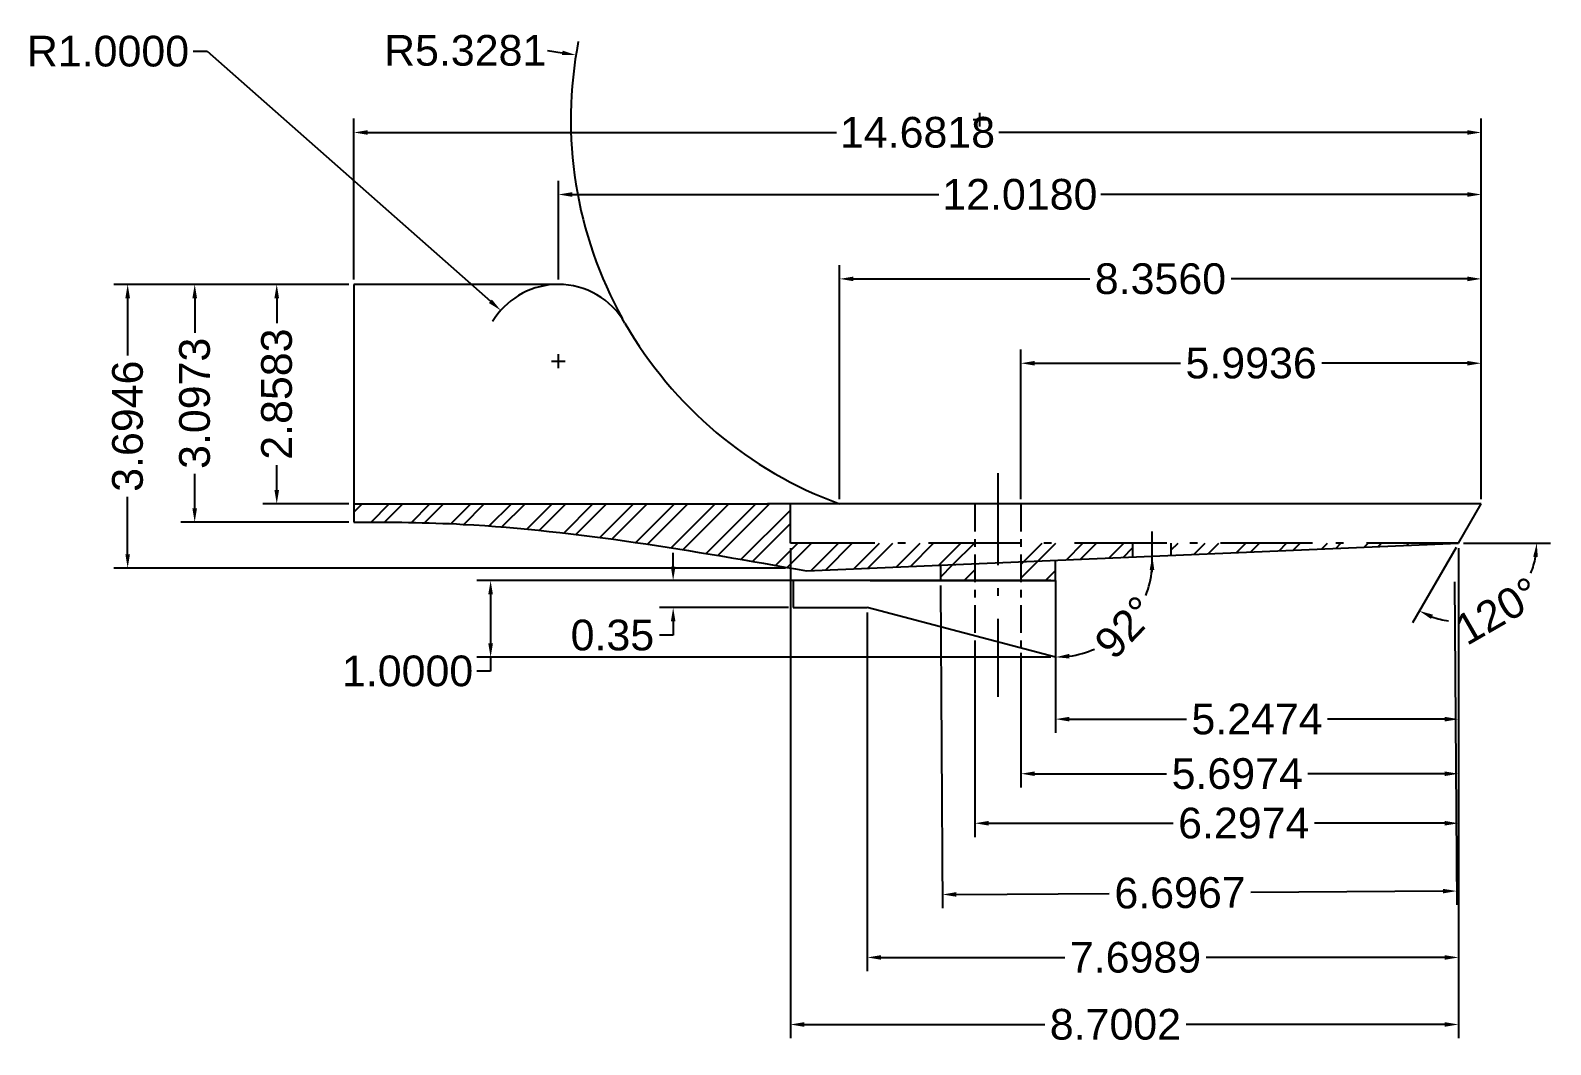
# Model space of a CAD drawing. Header units: centimetres. Extents: x 5.3 to 48.4, y 3.9 to 32.9.
# Drawn here: x 28.57 to 48.36, y 3.95 to 17.16 of the extents above; entities that cross this region are included whole.
import ezdxf

# ---------------------------------------------------------------- set-up
doc = ezdxf.new("R2010")
doc.units = ezdxf.units.CM
doc.header["$LTSCALE"] = 0.1
doc.header["$MEASUREMENT"] = 0
doc.linetypes.add('ACAD_ISO10W100', pattern=[18, 12, -3, 0, -3])
for name, color, linetype in [('Baza maneta de reglare', 2, 'Continuous'), ('Cotare', 3, 'Continuous'), ('Hasura plastic', 123, 'Continuous'), ('Intrare sina', 134, 'Continuous'), ('Intrare surub reglaj', 30, 'ACAD_ISO10W100'), ('Intrari suruburi mici', 104, 'Continuous'), ('Linii centrale', 190, 'ACAD_ISO10W100'), ('Maneta', 6, 'Continuous'), ('Rama de plastic', 1, 'Continuous')]:
    doc.layers.add(name, color=color, linetype=linetype)
doc.styles.get("Standard").update_dxf_attribs({"font": 'arial.ttf'})
doc.dimstyles.new('Proiect', dxfattribs={"dimtxt": 0.4, "dimasz": 0.18, "dimexe": 0.18, "dimexo": 0.0625, "dimgap": 0.09, "dimtad": 0, "dimtoh": 1, "dimdec": 4, "dimzin": 0, "dimdsep": 46, "dimtxsty": 'Standard', "dimcen": 0.09, "dimadec": 0, "dimazin": 0, "dimtfac": 1, "dimtdec": 4, "dimtofl": 0, "dimtmove": 0, "dimatfit": 3, "dimfxl": 1, "dimtolj": 1, "dimtzin": 0, "dimarcsym": 0})
pattern_1 = [(45, (-9.4079, -2.4905), (-0.265165, 0.265165), []), (45, (-9.2311, -2.4905), (-0.265165, 0.265165), [])]

# ---------------------------------------------------------------- blocks, each defined once
blk = doc.blocks.new('*D36')
at = {"layer": 'Cotare', "color": 0, "lineweight": -2, "transparency": 16777216}
for p, q in [((32.779, 13.911), (32.779, 16.008)), ((47.461, 11.053), (47.461, 16.008)), ((32.959, 15.828), (39.063, 15.828)), ((47.281, 15.828), (41.177, 15.828))]:
    blk.add_line(p, q, dxfattribs=at)
at = {"layer": 'Cotare', "color": 0, "transparency": 16777216}
for points in [[(32.959, 15.858), (32.959, 15.798), (32.779, 15.828)], [(47.281, 15.858), (47.281, 15.798), (47.461, 15.828)]]:
    blk.add_solid(points, dxfattribs=at)
at = {"layer": 'Defpoints', "color": 0, "transparency": 16777216}
for p in [(47.461, 15.828), (32.779, 13.849), (47.461, 10.991)]:
    blk.add_point(p, dxfattribs=at)
at = {"layer": 'Cotare', "color": 0, "transparency": 16777216, "insert": (40.12, 15.828), "char_height": 0.4, "attachment_point": 5}
blk.add_mtext('\\A1;14.6818', dxfattribs=at)
blk = doc.blocks.new('*D37')
at = {"layer": 'Cotare', "color": 0, "lineweight": -2, "transparency": 16777216}
for p, q in [((35.443, 13.911), (35.443, 15.2)), ((47.461, 11.053), (47.461, 15.2)), ((35.623, 15.02), (40.396, 15.02)), ((47.281, 15.02), (42.508, 15.02))]:
    blk.add_line(p, q, dxfattribs=at)
at = {"layer": 'Cotare', "color": 0, "transparency": 16777216}
for points in [[(35.623, 15.05), (35.623, 14.99), (35.443, 15.02)], [(47.281, 15.05), (47.281, 14.99), (47.461, 15.02)]]:
    blk.add_solid(points, dxfattribs=at)
at = {"layer": 'Defpoints', "color": 0, "transparency": 16777216}
for p in [(47.461, 15.02), (35.443, 13.849), (47.461, 10.991)]:
    blk.add_point(p, dxfattribs=at)
at = {"layer": 'Cotare', "color": 0, "transparency": 16777216, "insert": (41.452, 15.02), "char_height": 0.4, "attachment_point": 5}
blk.add_mtext('\\A1;12.0180', dxfattribs=at)
blk = doc.blocks.new('*D38')
at = {"layer": 'Cotare', "color": 0, "lineweight": -2, "transparency": 16777216}
for p, q in [((35.303, 16.895), (35.494, 16.865)), ((40.933, 15.905), (40.933, 16.085)), ((40.843, 15.995), (41.023, 15.995))]:
    blk.add_line(p, q, dxfattribs=at)
blk.add_arc((40.933, 15.995), 5.328, 168.9822, 209.1411, dxfattribs=at)
at = {"layer": 'Cotare', "color": 0, "transparency": 16777216}
blk.add_solid([(35.499, 16.894), (35.49, 16.835), (35.672, 16.836)], dxfattribs=at)
at = {"layer": 'Defpoints', "color": 0, "transparency": 16777216}
for p in [(35.672, 16.836), (40.933, 15.995)]:
    blk.add_point(p, dxfattribs=at)
at = {"layer": 'Cotare', "color": 0, "transparency": 16777216, "insert": (34.23, 16.895), "char_height": 0.4, "attachment_point": 5}
blk.add_mtext('\\A1;R5.3281', dxfattribs=at)
blk = doc.blocks.new('*D39')
at = {"layer": 'Cotare', "color": 0, "lineweight": -2, "transparency": 16777216}
for p, q in [((39.105, 11.053), (39.105, 14.101)), ((47.461, 11.053), (47.461, 14.101)), ((39.285, 13.921), (42.363, 13.921)), ((47.281, 13.921), (44.203, 13.921))]:
    blk.add_line(p, q, dxfattribs=at)
at = {"layer": 'Cotare', "color": 0, "transparency": 16777216}
for points in [[(39.285, 13.951), (39.285, 13.891), (39.105, 13.921)], [(47.281, 13.951), (47.281, 13.891), (47.461, 13.921)]]:
    blk.add_solid(points, dxfattribs=at)
at = {"layer": 'Defpoints', "color": 0, "transparency": 16777216}
for p in [(47.461, 13.921), (39.105, 10.991), (47.461, 10.991)]:
    blk.add_point(p, dxfattribs=at)
at = {"layer": 'Cotare', "color": 0, "transparency": 16777216, "insert": (43.283, 13.921), "char_height": 0.4, "attachment_point": 5}
blk.add_mtext('\\A1;8.3560', dxfattribs=at)
blk = doc.blocks.new('*D40')
at = {"layer": 'Cotare', "color": 0, "lineweight": -2, "transparency": 16777216}
for p, q in [((41.467, 11.053), (41.467, 13.002)), ((47.461, 11.053), (47.461, 13.002)), ((41.647, 12.822), (43.544, 12.822)), ((47.281, 12.822), (45.384, 12.822))]:
    blk.add_line(p, q, dxfattribs=at)
at = {"layer": 'Cotare', "color": 0, "transparency": 16777216}
for points in [[(41.647, 12.852), (41.647, 12.792), (41.467, 12.822)], [(47.281, 12.852), (47.281, 12.792), (47.461, 12.822)]]:
    blk.add_solid(points, dxfattribs=at)
at = {"layer": 'Defpoints', "color": 0, "transparency": 16777216}
for p in [(47.461, 12.822), (41.467, 10.991), (47.461, 10.991)]:
    blk.add_point(p, dxfattribs=at)
at = {"layer": 'Cotare', "color": 0, "transparency": 16777216, "insert": (44.464, 12.822), "char_height": 0.4, "attachment_point": 5}
blk.add_mtext('\\A1;5.9936', dxfattribs=at)
blk = doc.blocks.new('*D42')
at = {"layer": 'Cotare', "color": 0, "lineweight": -2, "transparency": 16777216}
for p, q in [((30.69, 16.885), (30.87, 16.885)), ((30.87, 16.885), (34.558, 13.63)), ((35.443, 12.759), (35.443, 12.939)), ((35.353, 12.849), (35.533, 12.849))]:
    blk.add_line(p, q, dxfattribs=at)
blk.add_arc((35.443, 12.849), 1, 93.581, 148.8817, dxfattribs=at)
at = {"layer": 'Cotare', "color": 0, "transparency": 16777216}
blk.add_solid([(34.578, 13.652), (34.538, 13.607), (34.693, 13.511)], dxfattribs=at)
at = {"layer": 'Defpoints', "color": 0, "transparency": 16777216}
for p in [(34.693, 13.511), (35.443, 12.849)]:
    blk.add_point(p, dxfattribs=at)
at = {"layer": 'Cotare', "color": 0, "transparency": 16777216, "insert": (29.579, 16.885), "char_height": 0.4, "attachment_point": 5}
blk.add_mtext('\\A1;R1.0000', dxfattribs=at)
blk = doc.blocks.new('*D43')
at = {"layer": 'Cotare', "color": 0, "lineweight": -2, "transparency": 16777216}
for p, q in [((32.717, 13.849), (29.655, 13.849)), ((29.835, 13.669), (29.835, 12.922)), ((29.835, 10.334), (29.835, 11.082)), ((38.402, 10.154), (29.655, 10.154))]:
    blk.add_line(p, q, dxfattribs=at)
at = {"layer": 'Cotare', "color": 0, "transparency": 16777216}
for points in [[(29.805, 13.669), (29.865, 13.669), (29.835, 13.849)], [(29.805, 10.334), (29.865, 10.334), (29.835, 10.154)]]:
    blk.add_solid(points, dxfattribs=at)
at = {"layer": 'Defpoints', "color": 0, "transparency": 16777216}
for p in [(29.835, 13.849), (32.779, 13.849), (38.464, 10.154)]:
    blk.add_point(p, dxfattribs=at)
at = {"layer": 'Cotare', "color": 0, "transparency": 16777216, "insert": (29.835, 12.002), "char_height": 0.4, "attachment_point": 5, "rotation": 90}
blk.add_mtext('\\A1;3.6946', dxfattribs=at)
blk = doc.blocks.new('*D44')
at = {"layer": 'Cotare', "color": 0, "lineweight": -2, "transparency": 16777216}
for p, q in [((32.717, 13.849), (30.528, 13.849)), ((30.708, 13.669), (30.708, 13.22)), ((30.708, 10.932), (30.708, 11.38)), ((32.717, 10.752), (30.528, 10.752))]:
    blk.add_line(p, q, dxfattribs=at)
at = {"layer": 'Cotare', "color": 0, "transparency": 16777216}
for points in [[(30.678, 13.669), (30.738, 13.669), (30.708, 13.849)], [(30.678, 10.932), (30.738, 10.932), (30.708, 10.752)]]:
    blk.add_solid(points, dxfattribs=at)
at = {"layer": 'Defpoints', "color": 0, "transparency": 16777216}
for p in [(32.779, 13.849), (30.708, 10.752), (32.779, 10.752)]:
    blk.add_point(p, dxfattribs=at)
at = {"layer": 'Cotare', "color": 0, "transparency": 16777216, "insert": (30.708, 12.3), "char_height": 0.4, "attachment_point": 5, "rotation": 90}
blk.add_mtext('\\A1;3.0973', dxfattribs=at)
blk = doc.blocks.new('*D45')
at = {"layer": 'Cotare', "color": 0, "lineweight": -2, "transparency": 16777216}
for p, q in [((32.717, 13.849), (31.596, 13.849)), ((31.776, 13.669), (31.776, 13.343)), ((31.776, 11.171), (31.776, 11.496)), ((32.717, 10.991), (31.596, 10.991))]:
    blk.add_line(p, q, dxfattribs=at)
at = {"layer": 'Cotare', "color": 0, "transparency": 16777216}
for points in [[(31.746, 13.669), (31.806, 13.669), (31.776, 13.849)], [(31.746, 11.171), (31.806, 11.171), (31.776, 10.991)]]:
    blk.add_solid(points, dxfattribs=at)
at = {"layer": 'Defpoints', "color": 0, "transparency": 16777216}
for p in [(32.779, 13.849), (31.776, 10.991), (32.779, 10.991)]:
    blk.add_point(p, dxfattribs=at)
at = {"layer": 'Cotare', "color": 0, "transparency": 16777216, "insert": (31.776, 12.42), "char_height": 0.4, "attachment_point": 5, "rotation": 90}
blk.add_mtext('\\A1;2.8583', dxfattribs=at)
blk = doc.blocks.new('*D46')
at = {"layer": 'Cotare', "color": 0, "lineweight": -2, "transparency": 16777216}
for p, q in [((47.133, 10.423), (46.565, 9.44)), ((47.227, 10.478), (48.363, 10.478))]:
    blk.add_line(p, q, dxfattribs=at)
for start, end in [(337.4174, 349.8619), (250.1381, 262.5826)]:
    blk.add_arc((47.165, 10.478), 1.019, start, end, dxfattribs=at)
at = {"layer": 'Cotare', "color": 0, "transparency": 16777216}
for points in [[(48.137, 10.301), (48.197, 10.296), (48.183, 10.478)], [(46.806, 9.492), (46.831, 9.547), (46.655, 9.595)]]:
    blk.add_solid(points, dxfattribs=at)
at = {"layer": 'Defpoints', "color": 0, "transparency": 16777216}
for p in [(47.461, 10.991), (38.464, 10.478), (47.165, 10.478), (47.165, 10.478), (47.342, 9.474)]:
    blk.add_point(p, dxfattribs=at)
at = {"layer": 'Cotare', "color": 0, "transparency": 16777216, "insert": (47.674, 9.595), "char_height": 0.4, "attachment_point": 5, "rotation": 30}
blk.add_mtext('\\A1;120°', dxfattribs=at)
blk = doc.blocks.new('*D47')
at = {"layer": 'Cotare', "color": 0, "lineweight": -2, "transparency": 16777216}
for p, q in [((38.464, 10.415), (38.464, 4.029)), ((47.165, 10.415), (47.165, 4.029)), ((38.644, 4.209), (41.779, 4.209)), ((46.985, 4.209), (43.616, 4.209))]:
    blk.add_line(p, q, dxfattribs=at)
at = {"layer": 'Cotare', "color": 0, "transparency": 16777216}
for points in [[(38.644, 4.239), (38.644, 4.179), (38.464, 4.209)], [(46.985, 4.239), (46.985, 4.179), (47.165, 4.209)]]:
    blk.add_solid(points, dxfattribs=at)
at = {"layer": 'Defpoints', "color": 0, "transparency": 16777216}
for p in [(38.464, 10.478), (47.165, 10.478), (47.165, 4.209)]:
    blk.add_point(p, dxfattribs=at)
at = {"layer": 'Cotare', "color": 0, "transparency": 16777216, "insert": (42.697, 4.209), "char_height": 0.4, "attachment_point": 5}
blk.add_mtext('\\A1;8.7002', dxfattribs=at)
blk = doc.blocks.new('*D48')
at = {"layer": 'Cotare', "color": 0, "lineweight": -2, "transparency": 16777216}
for p, q in [((39.466, 9.576), (39.466, 4.902)), ((47.165, 9.576), (47.165, 4.902)), ((39.646, 5.082), (42.039, 5.082)), ((46.985, 5.082), (43.877, 5.082))]:
    blk.add_line(p, q, dxfattribs=at)
at = {"layer": 'Cotare', "color": 0, "transparency": 16777216}
for points in [[(39.646, 5.112), (39.646, 5.052), (39.466, 5.082)], [(46.985, 5.112), (46.985, 5.052), (47.165, 5.082)]]:
    blk.add_solid(points, dxfattribs=at)
at = {"layer": 'Defpoints', "color": 0, "transparency": 16777216}
for p in [(39.466, 9.639), (47.165, 9.639), (47.165, 5.082)]:
    blk.add_point(p, dxfattribs=at)
at = {"layer": 'Cotare', "color": 0, "transparency": 16777216, "insert": (42.958, 5.082), "char_height": 0.4, "attachment_point": 5}
blk.add_mtext('\\A1;7.6989', dxfattribs=at)
blk = doc.blocks.new('*D49')
at = {"layer": 'Cotare', "color": 0, "lineweight": -2, "transparency": 16777216}
for p, q in [((40.867, 9.21), (40.867, 6.65)), ((47.165, 9.092), (47.165, 6.65)), ((41.047, 6.83), (43.448, 6.83)), ((46.985, 6.83), (45.289, 6.83))]:
    blk.add_line(p, q, dxfattribs=at)
at = {"layer": 'Cotare', "color": 0, "transparency": 16777216}
for points in [[(41.047, 6.86), (41.047, 6.8), (40.867, 6.83)], [(46.985, 6.86), (46.985, 6.8), (47.165, 6.83)]]:
    blk.add_solid(points, dxfattribs=at)
at = {"layer": 'Defpoints', "color": 0, "transparency": 16777216}
for p in [(40.867, 9.273), (47.165, 9.154), (47.165, 6.83)]:
    blk.add_point(p, dxfattribs=at)
at = {"layer": 'Cotare', "color": 0, "transparency": 16777216, "insert": (44.368, 6.83), "char_height": 0.4, "attachment_point": 5}
blk.add_mtext('\\A1;6.2974', dxfattribs=at)
blk = doc.blocks.new('*D50')
at = {"layer": 'Cotare', "color": 0, "lineweight": -2, "transparency": 16777216}
for p, q in [((41.467, 9.05), (41.467, 7.295)), ((47.165, 9.05), (47.165, 7.295)), ((41.647, 7.475), (43.363, 7.475)), ((46.985, 7.475), (45.202, 7.475))]:
    blk.add_line(p, q, dxfattribs=at)
at = {"layer": 'Cotare', "color": 0, "transparency": 16777216}
for points in [[(41.647, 7.505), (41.647, 7.445), (41.467, 7.475)], [(46.985, 7.505), (46.985, 7.445), (47.165, 7.475)]]:
    blk.add_solid(points, dxfattribs=at)
at = {"layer": 'Defpoints', "color": 0, "transparency": 16777216}
for p in [(41.467, 9.112), (47.165, 9.112), (47.165, 7.475)]:
    blk.add_point(p, dxfattribs=at)
at = {"layer": 'Cotare', "color": 0, "transparency": 16777216, "insert": (44.283, 7.475), "char_height": 0.4, "attachment_point": 5}
blk.add_mtext('\\A1;5.6974', dxfattribs=at)
blk = doc.blocks.new('*D51')
at = {"layer": 'Cotare', "color": 0, "lineweight": -2, "transparency": 16777216}
for p, q in [((40.418, 9.929), (40.446, 5.722)), ((47.114, 9.974), (47.143, 5.767)), ((46.961, 5.946), (44.46, 5.929)), ((40.625, 5.903), (42.617, 5.917))]:
    blk.add_line(p, q, dxfattribs=at)
at = {"layer": 'Cotare', "color": 0, "transparency": 16777216}
for points in [[(46.961, 5.976), (46.962, 5.916), (47.141, 5.947)], [(40.625, 5.933), (40.625, 5.873), (40.445, 5.902)]]:
    blk.add_solid(points, dxfattribs=at)
at = {"layer": 'Defpoints', "color": 0, "transparency": 16777216}
for p in [(40.417, 9.992), (47.114, 10.037), (47.141, 5.947)]:
    blk.add_point(p, dxfattribs=at)
at = {"layer": 'Cotare', "color": 0, "transparency": 16777216, "insert": (43.538, 5.923), "char_height": 0.4, "attachment_point": 5, "rotation": 0.3867}
blk.add_mtext('\\A1;6.6967', dxfattribs=at)
blk = doc.blocks.new('*D52')
at = {"layer": 'Cotare', "color": 0, "lineweight": -2, "transparency": 16777216}
for p, q in [((41.917, 8.929), (41.917, 8.006)), ((47.165, 8.929), (47.165, 8.006)), ((42.097, 8.186), (43.621, 8.186)), ((46.985, 8.186), (45.46, 8.186))]:
    blk.add_line(p, q, dxfattribs=at)
at = {"layer": 'Cotare', "color": 0, "transparency": 16777216}
for points in [[(42.097, 8.216), (42.097, 8.156), (41.917, 8.186)], [(46.985, 8.216), (46.985, 8.156), (47.165, 8.186)]]:
    blk.add_solid(points, dxfattribs=at)
at = {"layer": 'Defpoints', "color": 0, "transparency": 16777216}
for p in [(41.917, 8.992), (47.165, 8.992), (47.165, 8.186)]:
    blk.add_point(p, dxfattribs=at)
at = {"layer": 'Cotare', "color": 0, "transparency": 16777216, "insert": (44.541, 8.186), "char_height": 0.4, "attachment_point": 5}
blk.add_mtext('\\A1;5.2474', dxfattribs=at)
blk = doc.blocks.new('*D53')
at = {"layer": 'Cotare', "color": 0, "lineweight": -2, "transparency": 16777216}
for p, q in [((41.855, 9.992), (34.381, 9.992)), ((34.561, 9.812), (34.561, 9.172)), ((41.855, 8.992), (34.381, 8.992)), ((34.561, 8.992), (34.561, 8.812)), ((34.561, 8.812), (34.381, 8.812))]:
    blk.add_line(p, q, dxfattribs=at)
at = {"layer": 'Cotare', "color": 0, "transparency": 16777216}
for points in [[(34.531, 9.812), (34.591, 9.812), (34.561, 9.992)], [(34.531, 9.172), (34.591, 9.172), (34.561, 8.992)]]:
    blk.add_solid(points, dxfattribs=at)
at = {"layer": 'Defpoints', "color": 0, "transparency": 16777216}
for p in [(41.917, 9.992), (34.561, 8.992), (41.917, 8.992)]:
    blk.add_point(p, dxfattribs=at)
at = {"layer": 'Cotare', "color": 0, "transparency": 16777216, "insert": (33.48, 8.812), "char_height": 0.4, "attachment_point": 5}
blk.add_mtext('\\A1;1.0000', dxfattribs=at)
blk = doc.blocks.new('*D54')
at = {"layer": 'Cotare', "color": 0, "lineweight": -2, "transparency": 16777216}
for p, q in [((36.938, 10.172), (36.938, 10.352)), ((38.402, 9.992), (36.758, 9.992)), ((38.44, 9.639), (36.758, 9.639)), ((36.938, 9.459), (36.938, 9.279)), ((36.938, 9.279), (36.758, 9.279))]:
    blk.add_line(p, q, dxfattribs=at)
at = {"layer": 'Cotare', "color": 0, "transparency": 16777216}
for points in [[(36.908, 10.172), (36.968, 10.172), (36.938, 9.992)], [(36.908, 9.459), (36.968, 9.459), (36.938, 9.639)]]:
    blk.add_solid(points, dxfattribs=at)
at = {"layer": 'Defpoints', "color": 0, "transparency": 16777216}
for p in [(38.464, 9.992), (36.938, 9.639), (38.502, 9.639)]:
    blk.add_point(p, dxfattribs=at)
at = {"layer": 'Cotare', "color": 0, "transparency": 16777216, "insert": (36.147, 9.279), "char_height": 0.4, "attachment_point": 5}
blk.add_mtext('\\A1;0.35', dxfattribs=at)
blk = doc.blocks.new('*D55')
at = {"layer": 'Cotare', "color": 0, "lineweight": -2, "transparency": 16777216}
blk.add_line((41.917, 9.929), (41.917, 8.813), dxfattribs=at)
for start, end in [(338.6832, 354.2486), (278.1785, 293.744)]:
    blk.add_arc((41.917, 10.255), 1.262, start, end, dxfattribs=at)
at = {"layer": 'Cotare', "color": 0, "transparency": 16777216}
for points in [[(43.143, 10.13), (43.203, 10.128), (43.178, 10.309)], [(42.099, 8.976), (42.095, 9.036), (41.917, 8.993)]]:
    blk.add_solid(points, dxfattribs=at)
at = {"layer": 'Defpoints', "color": 0, "transparency": 16777216}
for p in [(47.165, 10.478), (38.672, 10.118), (41.917, 10.255), (41.917, 9.992), (42.564, 9.171)]:
    blk.add_point(p, dxfattribs=at)
at = {"layer": 'Cotare', "color": 0, "transparency": 16777216, "insert": (42.828, 9.382), "char_height": 0.4, "attachment_point": 5, "rotation": 46.2136}
blk.add_mtext('\\A1;92°', dxfattribs=at)

msp = doc.modelspace()

# ---------------------------------------------------------------- hatches: boundary and pattern name
at = {"layer": 'Hasura plastic'}
h = msp.add_hatch(dxfattribs=at)
h.set_pattern_fill('ANSI32', color=256)
h.set_pattern_definition(pattern_1)
edge = h.paths.add_edge_path()
edge.add_line((38.46445, 10.4776), (38.46445, 10.9906))
edge.add_line((38.46445, 10.9906), (38.16826, 10.9906))
edge.add_line((38.16826, 10.9906), (32.77902, 10.9906))
edge.add_line((32.77902, 10.9906), (32.77902, 10.75159))
edge.add_spline(control_points=[(32.77902, 10.75159), (33.25488, 10.75672), (35.22907, 10.72617), (37.18622, 10.38027), (38.67228, 10.11763)], knot_values=[3.07956722, 3.07956722, 3.07956722, 3.07956722, 4.50891981, 9.01784388, 9.01784388, 9.01784388, 9.01784388], degree=3, periodic=0)
edge.add_line((38.67228, 10.11763), (40.86721, 10.21067))
edge.add_line((40.86721, 10.21067), (40.86721, 10.4776))
edge.add_line((40.86721, 10.4776), (38.46445, 10.4776))
h.paths.add_polyline_path([(42.91958, 10.29766), (42.91958, 10.4776), (41.46721, 10.4776), (41.46721, 10.2361)])
h.paths.add_polyline_path([(43.41958, 10.4776), (43.41958, 10.31886), (47.16465, 10.4776)])
h = msp.add_hatch(dxfattribs=at)
h.set_pattern_fill('ANSI32', color=256)
h.set_pattern_definition(pattern_1)
h.paths.add_polyline_path([(41.46721, 10.2361), (41.46721, 9.99159), (41.91721, 9.99159), (41.91721, 10.25517)])
h.paths.add_polyline_path([(40.86721, 9.99159), (40.86721, 10.21067), (40.41721, 10.19159), (40.41721, 9.99159)])

# ---------------------------------------------------------------- linework, layer by layer
at = {"layer": 'Baza maneta de reglare'}
for p, q in [((40.41721, 10.19159), (40.41721, 9.99159)), ((41.91721, 9.99159), (41.91721, 10.25517)), ((40.41721, 9.99159), (41.91721, 9.99159)), ((40.86721, 9.99159), (41.16721, 9.99159))]:
    msp.add_line(p, q, dxfattribs=at)
at = {"layer": 'Intrare sina', "linetype": 'ACAD_ISO10W100'}
for p, q in [((38.46445, 10.4776), (38.46445, 10.9906)), ((47.16465, 10.4776), (38.46445, 10.4776))]:
    msp.add_line(p, q, dxfattribs=at)
at = {"layer": 'Intrare surub reglaj', "ltscale": 0.3}
for p, q in [((40.86721, 10.9906), (40.86721, 9.27294)), ((41.46721, 10.9906), (41.46721, 9.11217))]:
    msp.add_line(p, q, dxfattribs=at)
at = {"layer": 'Intrari suruburi mici'}
for p, q in [((42.91958, 10.4776), (42.91958, 10.29766)), ((43.41958, 10.4776), (43.41958, 10.31886))]:
    msp.add_line(p, q, dxfattribs=at)
at = {"layer": 'Linii centrale'}
for p, q in [((41.16721, 11.39208), (41.16721, 8.4755)), ((43.16958, 10.63137), (43.16958, 10.09892))]:
    msp.add_line(p, q, dxfattribs=at)
at = {"layer": 'Maneta'}
for p, q in [((39.5024, 9.99159), (38.5024, 9.99159)), ((38.5024, 9.99159), (38.5024, 9.63864)), ((39.5024, 9.99159), (40.41721, 9.99159)), ((41.91721, 9.99159), (41.91721, 8.99159)), ((38.5024, 9.63864), (39.46575, 9.63864)), ((41.91721, 8.99159), (39.46575, 9.63864))]:
    msp.add_line(p, q, dxfattribs=at)
at = {"layer": 'Rama de plastic'}
for p, q in [((35.44288, 13.84893), (32.77902, 13.84893)), ((32.77902, 13.84893), (32.77902, 10.75159)), ((32.77902, 10.9906), (38.16826, 10.9906)), ((47.46083, 10.9906), (38.16826, 10.9906)), ((47.16465, 10.4776), (47.46083, 10.9906)), ((38.67228, 10.11763), (47.16465, 10.4776))]:
    msp.add_line(p, q, dxfattribs=at)
for centre, radius, start, end in [((35.44288, 12.84893), 1, 29.813209, 90), ((40.93349, 15.99512), 5.32814, 209.813209, 249.927674)]:
    msp.add_arc(centre, radius, start, end, dxfattribs=at)
msp.add_open_spline([(32.77902, 10.75159), (33.25488, 10.75672), (35.22907, 10.72617), (37.18622, 10.38027), (38.67228, 10.11763)], degree=3, knots=[3.07956722, 3.07956722, 3.07956722, 3.07956722, 4.50891981, 9.01784388, 9.01784388, 9.01784388, 9.01784388], dxfattribs=at)

# ---------------------------------------------------------------- dimensions: what is measured, and where the dimension line sits
at = {"layer": 'Cotare'}
for center, mpoint, picture, middle in [((35.44288, 12.84893), (34.69313, 13.51065), '*D42', (29.57896, 16.88496)), ((40.93349, 15.99512), (35.67215, 16.83617), '*D38', (35.30285, 16.89521))]:
    dim = msp.add_radius_dim(center=center, mpoint=mpoint, dimstyle='Proiect', dxfattribs=at)
    dim.commit()
    dim.dimension.update_dxf_attribs({"geometry": picture, "text_midpoint": middle, "dimtype": 164})
for base, p1, p2, picture, middle in [((47.46083, 15.8283), (32.77902, 13.84893), (47.46083, 10.9906), '*D36', (40.11993, 15.8283)), ((47.460832, 15.020034), (35.442876, 13.848929), (47.460832, 10.990605), '*D37', (41.451854, 15.020034)), ((47.46083, 13.9208), (39.10484, 10.9906), (47.46083, 10.9906), '*D39', (43.28284, 13.9208)), ((47.46083, 12.82156), (41.46721, 10.9906), (47.46083, 10.9906), '*D40', (44.46402, 12.82156)), ((47.16465, 8.18594), (41.91721, 8.99159), (47.16465, 8.99159), '*D52', (44.54093, 8.18594))]:
    dim = msp.add_linear_dim(base=base, p1=p1, p2=p2, dimstyle='Proiect', dxfattribs=at)
    dim.commit()
    dim.dimension.update_dxf_attribs({"geometry": picture, "text_midpoint": middle})
for base, p1, p2, picture, middle in [((29.83455, 13.84893), (38.46445, 10.15434), (32.77902, 13.84893), '*D43', (29.83455, 12.00164)), ((30.70819, 10.75159), (32.77902, 13.84893), (32.77902, 10.75159), '*D44', (30.70819, 12.30026)), ((31.77596, 10.9906), (32.77902, 13.84893), (32.77902, 10.9906), '*D45', (31.77596, 12.41977)), ((34.5607, 8.99159), (41.91721, 9.99159), (41.91721, 8.99159), '*D53', (33.47993, 8.81159))]:
    dim = msp.add_linear_dim(base=base, p1=p1, p2=p2, angle=90, dimstyle='Proiect', dxfattribs=at)
    dim.commit()
    dim.dimension.update_dxf_attribs({"geometry": picture, "text_midpoint": middle})
for base, line1, line2, picture, middle in [((47.34153, 9.47447), ((47.16465, 10.4776), (38.46445, 10.4776)), ((47.16465, 10.4776), (47.46083, 10.9906)), '*D46', (47.67395, 9.59546)), ((42.56362, 9.1712), ((41.91721, 9.99159), (41.91721, 10.25517)), ((38.67228, 10.11763), (47.16465, 10.4776)), '*D55', (42.82834, 9.38185))]:
    dim = msp.add_angular_dim_2l(base=base, line1=line1, line2=line2, dimstyle='Proiect', dxfattribs=at)
    dim.commit()
    dim.dimension.update_dxf_attribs({"geometry": picture, "text_midpoint": middle})
dim = msp.add_linear_dim(base=(36.93761, 9.63864), p1=(38.46445, 9.99159), p2=(38.5024, 9.63864), angle=90, dimstyle='Proiect', override={"dimdec": 2}, dxfattribs=at)
dim.commit()
dim.dimension.update_dxf_attribs({"geometry": '*D54', "text_midpoint": (36.1466, 9.27864)})
for base, p1, p2, picture, middle in [((47.16465, 4.20928), (38.46445, 10.4776), (47.16465, 10.4776), '*D47', (42.69711, 4.20928)), ((47.16465, 5.08221), (39.46575, 9.63864), (47.16465, 9.63864), '*D48', (42.95778, 5.08221)), ((47.16465, 6.83016), (40.86721, 9.27294), (47.16465, 9.15413), '*D49', (44.36837, 6.83016)), ((47.16465, 7.47467), (41.46721, 9.11217), (47.16465, 9.11217), '*D50', (44.28259, 7.47467))]:
    dim = msp.add_linear_dim(base=base, p1=p1, p2=p2, dimstyle='Proiect', dxfattribs=at)
    dim.commit()
    dim.dimension.update_dxf_attribs({"geometry": picture, "text_midpoint": middle, "dimtype": 160})
dim = msp.add_linear_dim(base=(47.14138, 5.94712), p1=(40.41721, 9.99159), p2=(47.11378, 10.03679), angle=0.386725, dimstyle='Proiect', dxfattribs=at)
dim.commit()
dim.dimension.update_dxf_attribs({"geometry": '*D51', "text_midpoint": (43.53839, 5.9228), "dimtype": 161})

doc.saveas('drawing.dxf')
